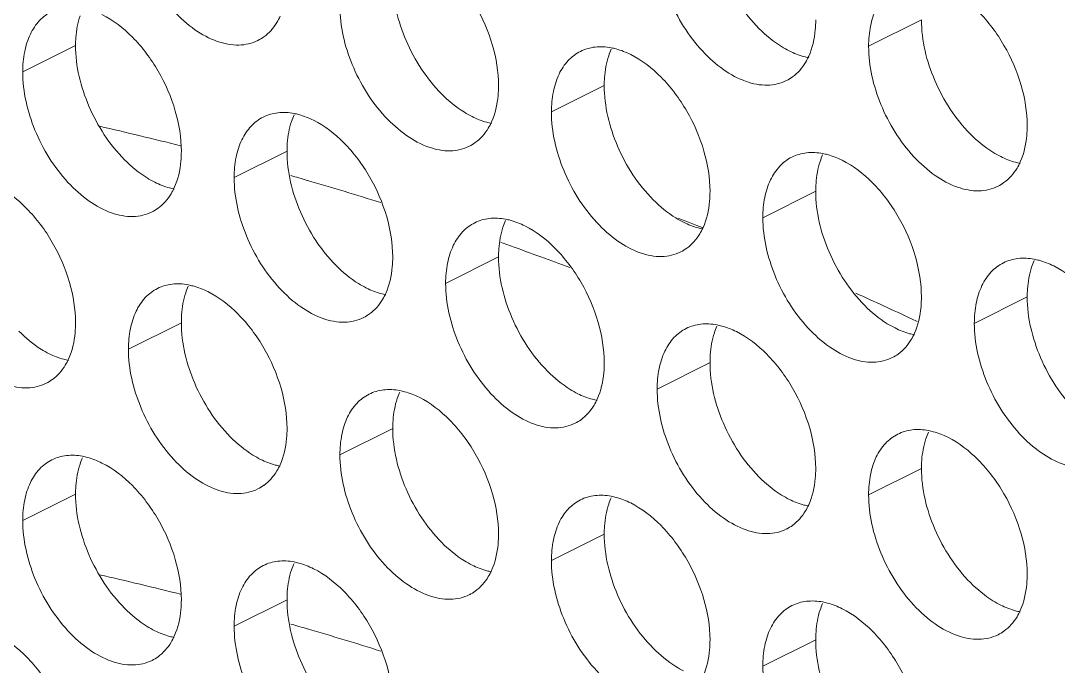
# Model space of a CAD drawing. Header units: millimetres. Extents: x 0 to 2524, y 0 to 1785.
# Drawn here: x 1859.44 to 1870.54, y 816.23 to 823.14 of the extents above; entities that cross this region are included whole.
import ezdxf

# ---------------------------------------------------------------- set-up
doc = ezdxf.new("R2010")
doc.units = ezdxf.units.MM
doc.header["$LTSCALE"] = 0.1
doc.layers.add('标注', color=251, linetype='Continuous', lineweight=9)

msp = doc.modelspace()

# ---------------------------------------------------------------- linework, layer by layer
at = {"layer": '标注'}
for p, q in [((1869.076, 823.153), (1868.511, 822.87)), ((1860.025, 822.878), (1859.46, 822.595)), ((1865.682, 822.45), (1865.117, 822.167)), ((1862.288, 821.747), (1861.722, 821.464)), ((1867.945, 821.318), (1867.379, 821.035)), ((1866.618, 820.974), (1866.672, 820.953)), ((1866.672, 820.953), (1866.731, 820.929)), ((1864.599, 820.762), (1864.577, 820.769)), ((1864.678, 820.734), (1864.599, 820.762)), ((1864.551, 820.615), (1863.985, 820.332)), ((1870.208, 820.187), (1869.642, 819.904)), ((1868.969, 819.954), (1869.03, 819.925)), ((1861.157, 819.912), (1860.591, 819.629)), ((1866.814, 819.484), (1866.248, 819.201)), ((1863.419, 818.781), (1862.854, 818.498)), ((1869.076, 818.353), (1868.511, 818.07)), ((1860.025, 818.078), (1859.46, 817.795)), ((1865.682, 817.65), (1865.117, 817.367)), ((1862.288, 816.947), (1861.722, 816.664)), ((1867.945, 816.518), (1867.379, 816.235))]:
    msp.add_line(p, q, dxfattribs=at)
for centre, radius, start, end in [((1861.774, 823.338), 0.453, 296.5256, 305.9034), ((1866.427, 822.539), 0.734, 155.8796, 161.7803), ((1867.431, 822.909), 0.453, 296.5256, 305.9034), ((1863.033, 821.836), 0.734, 155.8796, 161.7803), ((1851.95, 785.456), 37.495, 75.7992, 77.1627), ((1864.037, 822.206), 0.453, 296.5256, 305.9034), ((1868.689, 821.407), 0.734, 155.8796, 161.7803), ((1851.393, 783.37), 39.654, 73.727, 73.9941), ((1851.179, 782.644), 40.411, 72.5573, 73.7232), ((1869.693, 821.778), 0.453, 296.5256, 305.9034), ((1860.642, 821.503), 0.453, 296.5256, 305.9034), ((1865.295, 820.704), 0.734, 155.8796, 161.7803), ((1850.978, 781.836), 42.147, 68.2177, 68.4277), ((1850.332, 780.091), 43.1, 70.0992, 70.5572), ((1850.171, 779.648), 43.572, 69.6619, 70.0992), ((1866.299, 821.075), 0.453, 296.5256, 305.9034), ((1870.952, 820.276), 0.734, 155.8796, 161.7803), ((1861.901, 820.001), 0.734, 155.8796, 161.7803), ((1849.654, 778.747), 45.509, 64.8858, 65.7125), ((1862.905, 820.372), 0.453, 296.5256, 305.9034), ((1867.558, 819.573), 0.734, 155.8796, 161.7803), ((1868.562, 819.943), 0.453, 296.5256, 305.9034), ((1859.511, 819.669), 0.453, 296.5256, 305.9034), ((1864.164, 818.87), 0.734, 155.8796, 161.7803), ((1865.168, 819.24), 0.453, 296.5256, 305.9034), ((1869.821, 818.441), 0.734, 155.8796, 161.7803), ((1860.77, 818.167), 0.734, 155.8796, 161.7803), ((1861.774, 818.538), 0.453, 296.5256, 305.9034), ((1866.427, 817.739), 0.734, 155.8796, 161.7803), ((1867.431, 818.109), 0.453, 296.5256, 305.9034), ((1863.033, 817.036), 0.734, 155.8796, 161.7803), ((1851.95, 780.656), 37.495, 75.7992, 77.1627), ((1864.037, 817.406), 0.453, 296.5256, 305.9034), ((1868.689, 816.607), 0.734, 155.8796, 161.7803), ((1851.393, 778.57), 39.654, 73.727, 73.9941), ((1851.179, 777.844), 40.411, 72.5573, 73.7232), ((1869.693, 816.978), 0.453, 296.5256, 305.9034), ((1860.642, 816.703), 0.453, 296.5256, 305.9034)]:
    msp.add_arc(centre, radius, start, end, dxfattribs=at)
for points, knots in [([(1861.976, 822.932), (1861.914, 822.901), (1861.764, 822.867), (1861.526, 822.915), (1861.287, 823.045), (1860.98, 823.323), (1860.694, 823.785), (1860.591, 824.218), (1860.591, 824.429)], [0, 0, 0, 0, 0.090718, 0.191742, 0.308104, 0.439279, 0.725532, 1, 1, 1, 1]), ([(1867.337, 823.062), (1867.176, 823.225), (1866.925, 823.612), (1866.814, 824.062), (1866.814, 824.284)], [0, 0, 0, 0, 0.508684, 1, 1, 1, 1]), ([(1867.633, 822.504), (1867.57, 822.472), (1867.421, 822.438), (1867.183, 822.486), (1866.944, 822.617), (1866.637, 822.894), (1866.351, 823.357), (1866.248, 823.789), (1866.248, 824.001)], [0, 0, 0, 0, 0.090718, 0.191742, 0.308104, 0.439279, 0.725532, 1, 1, 1, 1]), ([(1863.702, 823.913), (1863.823, 823.853), (1864.054, 823.672), (1864.32, 823.314), (1864.501, 822.896), (1864.551, 822.595), (1864.551, 822.45)], [0, 0, 0, 0, 0.229676, 0.488215, 0.753207, 1, 1, 1, 1]), ([(1863.943, 822.359), (1863.782, 822.522), (1863.531, 822.909), (1863.419, 823.359), (1863.419, 823.581)], [0, 0, 0, 0, 0.508684, 1, 1, 1, 1]), ([(1868.511, 822.87), (1868.511, 822.943), (1868.523, 823.081), (1868.582, 823.272), (1868.681, 823.424), (1868.774, 823.494), (1868.823, 823.519)], [0, 0, 0, 0, 0.289235, 0.54966, 0.782932, 1, 1, 1, 1]), ([(1869.359, 823.485), (1869.48, 823.424), (1869.71, 823.244), (1869.977, 822.886), (1870.158, 822.467), (1870.208, 822.166), (1870.208, 822.021)], [0, 0, 0, 0, 0.229676, 0.488215, 0.753207, 1, 1, 1, 1]), ([(1864.239, 821.801), (1864.176, 821.769), (1864.026, 821.735), (1863.789, 821.783), (1863.55, 821.914), (1863.242, 822.191), (1862.956, 822.654), (1862.854, 823.086), (1862.854, 823.298)], [0, 0, 0, 0, 0.090718, 0.191742, 0.308104, 0.439279, 0.725532, 1, 1, 1, 1]), ([(1859.46, 822.595), (1859.46, 822.668), (1859.472, 822.807), (1859.531, 822.997), (1859.63, 823.149), (1859.723, 823.22), (1859.772, 823.244)], [0, 0, 0, 0, 0.289235, 0.54966, 0.782932, 1, 1, 1, 1]), ([(1860.025, 822.878), (1860.025, 822.906), (1860.029, 823.014), (1860.048, 823.121), (1860.073, 823.196)], [0, 0, 0, 0, 0.264225, 1, 1, 1, 1]), ([(1860.308, 823.21), (1860.429, 823.15), (1860.659, 822.969), (1860.926, 822.611), (1861.107, 822.193), (1861.157, 821.892), (1861.157, 821.747)], [0, 0, 0, 0, 0.229676, 0.488215, 0.753207, 1, 1, 1, 1]), ([(1862.214, 823.192), (1862.203, 823.169), (1862.16, 823.085), (1862.096, 823.011), (1862.04, 822.97)], [0, 0, 0, 0, 0.265525, 1, 1, 1, 1]), ([(1867.662, 822.82), (1867.634, 822.835), (1867.516, 822.901), (1867.41, 822.988), (1867.337, 823.062)], [0, 0, 0, 0, 0.235002, 1, 1, 1, 1]), ([(1867.945, 823.153), (1867.945, 823.117), (1867.939, 822.985), (1867.91, 822.852), (1867.87, 822.764)], [0, 0, 0, 0, 0.268874, 1, 1, 1, 1]), ([(1869.6, 821.93), (1869.439, 822.093), (1869.188, 822.48), (1869.076, 822.931), (1869.076, 823.153)], [0, 0, 0, 0, 0.508684, 1, 1, 1, 1]), ([(1860.549, 821.656), (1860.388, 821.819), (1860.137, 822.206), (1860.025, 822.656), (1860.025, 822.878)], [0, 0, 0, 0, 0.508684, 1, 1, 1, 1]), ([(1865.428, 822.816), (1865.477, 822.84), (1865.587, 822.872), (1865.701, 822.865), (1865.757, 822.854)], [0, 0, 0, 0, 0.482538, 1, 1, 1, 1]), ([(1865.757, 822.854), (1865.775, 822.851), (1865.846, 822.834), (1865.915, 822.807), (1865.965, 822.782)], [0, 0, 0, 0, 0.238696, 1, 1, 1, 1]), ([(1869.896, 821.372), (1869.833, 821.341), (1869.683, 821.307), (1869.445, 821.355), (1869.207, 821.485), (1868.899, 821.763), (1868.613, 822.226), (1868.511, 822.658), (1868.511, 822.87)], [0, 0, 0, 0, 0.090718, 0.191742, 0.308104, 0.439279, 0.725532, 1, 1, 1, 1]), ([(1865.117, 822.167), (1865.117, 822.24), (1865.129, 822.379), (1865.188, 822.569), (1865.287, 822.721), (1865.38, 822.791), (1865.428, 822.816)], [0, 0, 0, 0, 0.289235, 0.54966, 0.782932, 1, 1, 1, 1]), ([(1865.682, 822.45), (1865.682, 822.478), (1865.686, 822.585), (1865.705, 822.693), (1865.73, 822.768)], [0, 0, 0, 0, 0.264225, 1, 1, 1, 1]), ([(1865.965, 822.782), (1866.086, 822.721), (1866.316, 822.541), (1866.582, 822.183), (1866.764, 821.764), (1866.814, 821.463), (1866.814, 821.318)], [0, 0, 0, 0, 0.229676, 0.488215, 0.753207, 1, 1, 1, 1]), ([(1867.87, 822.748), (1867.853, 822.752), (1867.781, 822.768), (1867.712, 822.795), (1867.662, 822.82)], [0, 0, 0, 0, 0.238696, 1, 1, 1, 1]), ([(1867.87, 822.764), (1867.86, 822.741), (1867.817, 822.657), (1867.753, 822.583), (1867.696, 822.542)], [0, 0, 0, 0, 0.265525, 1, 1, 1, 1]), ([(1860.845, 821.098), (1860.782, 821.066), (1860.632, 821.032), (1860.395, 821.08), (1860.156, 821.211), (1859.848, 821.488), (1859.562, 821.951), (1859.46, 822.384), (1859.46, 822.595)], [0, 0, 0, 0, 0.090718, 0.191742, 0.308104, 0.439279, 0.725532, 1, 1, 1, 1]), ([(1864.551, 822.45), (1864.551, 822.414), (1864.545, 822.282), (1864.516, 822.149), (1864.476, 822.061)], [0, 0, 0, 0, 0.268874, 1, 1, 1, 1]), ([(1866.206, 821.228), (1866.044, 821.39), (1865.793, 821.777), (1865.682, 822.228), (1865.682, 822.45)], [0, 0, 0, 0, 0.508684, 1, 1, 1, 1]), ([(1864.268, 822.117), (1864.24, 822.132), (1864.122, 822.198), (1864.016, 822.286), (1863.943, 822.359)], [0, 0, 0, 0, 0.235002, 1, 1, 1, 1]), ([(1862.034, 822.113), (1862.083, 822.137), (1862.193, 822.169), (1862.306, 822.162), (1862.363, 822.151)], [0, 0, 0, 0, 0.482538, 1, 1, 1, 1]), ([(1866.502, 820.669), (1866.439, 820.638), (1866.289, 820.604), (1866.051, 820.652), (1865.813, 820.782), (1865.505, 821.06), (1865.219, 821.523), (1865.117, 821.955), (1865.117, 822.167)], [0, 0, 0, 0, 0.090718, 0.191742, 0.308104, 0.439279, 0.725532, 1, 1, 1, 1]), ([(1861.722, 821.464), (1861.722, 821.537), (1861.734, 821.676), (1861.793, 821.866), (1861.893, 822.018), (1861.985, 822.088), (1862.034, 822.113)], [0, 0, 0, 0, 0.289235, 0.54966, 0.782932, 1, 1, 1, 1]), ([(1862.288, 821.747), (1862.288, 821.775), (1862.292, 821.883), (1862.311, 821.99), (1862.335, 822.065)], [0, 0, 0, 0, 0.264225, 1, 1, 1, 1]), ([(1862.363, 822.151), (1862.38, 822.148), (1862.452, 822.131), (1862.521, 822.104), (1862.571, 822.079)], [0, 0, 0, 0, 0.238696, 1, 1, 1, 1]), ([(1862.571, 822.079), (1862.692, 822.018), (1862.922, 821.838), (1863.188, 821.48), (1863.369, 821.061), (1863.419, 820.76), (1863.419, 820.615)], [0, 0, 0, 0, 0.229676, 0.488215, 0.753207, 1, 1, 1, 1]), ([(1864.476, 822.045), (1864.459, 822.049), (1864.387, 822.065), (1864.318, 822.092), (1864.268, 822.117)], [0, 0, 0, 0, 0.238696, 1, 1, 1, 1]), ([(1864.476, 822.061), (1864.466, 822.038), (1864.423, 821.954), (1864.359, 821.88), (1864.302, 821.839)], [0, 0, 0, 0, 0.265525, 1, 1, 1, 1]), ([(1870.208, 822.021), (1870.208, 821.986), (1870.202, 821.853), (1870.173, 821.721), (1870.133, 821.632)], [0, 0, 0, 0, 0.268874, 1, 1, 1, 1]), ([(1869.925, 821.689), (1869.896, 821.703), (1869.779, 821.77), (1869.673, 821.857), (1869.6, 821.93)], [0, 0, 0, 0, 0.235002, 1, 1, 1, 1]), ([(1861.157, 821.747), (1861.157, 821.711), (1861.151, 821.579), (1861.122, 821.446), (1861.082, 821.358)], [0, 0, 0, 0, 0.268874, 1, 1, 1, 1]), ([(1862.812, 820.525), (1862.65, 820.687), (1862.399, 821.075), (1862.288, 821.525), (1862.288, 821.747)], [0, 0, 0, 0, 0.508684, 1, 1, 1, 1]), ([(1867.691, 821.684), (1867.74, 821.708), (1867.85, 821.74), (1867.963, 821.733), (1868.02, 821.723)], [0, 0, 0, 0, 0.482538, 1, 1, 1, 1]), ([(1868.02, 821.723), (1868.037, 821.719), (1868.109, 821.703), (1868.178, 821.675), (1868.228, 821.65)], [0, 0, 0, 0, 0.238696, 1, 1, 1, 1]), ([(1860.874, 821.415), (1860.845, 821.429), (1860.728, 821.495), (1860.622, 821.583), (1860.549, 821.656)], [0, 0, 0, 0, 0.235002, 1, 1, 1, 1]), ([(1867.379, 821.035), (1867.379, 821.108), (1867.391, 821.247), (1867.45, 821.437), (1867.55, 821.59), (1867.642, 821.66), (1867.691, 821.684)], [0, 0, 0, 0, 0.289235, 0.54966, 0.782932, 1, 1, 1, 1]), ([(1867.945, 821.318), (1867.945, 821.347), (1867.949, 821.454), (1867.967, 821.561), (1867.992, 821.637)], [0, 0, 0, 0, 0.264225, 1, 1, 1, 1]), ([(1868.228, 821.65), (1868.348, 821.59), (1868.579, 821.41), (1868.845, 821.052), (1869.026, 820.633), (1869.076, 820.332), (1869.076, 820.187)], [0, 0, 0, 0, 0.229676, 0.488215, 0.753207, 1, 1, 1, 1]), ([(1870.133, 821.617), (1870.115, 821.62), (1870.044, 821.637), (1869.975, 821.664), (1869.925, 821.689)], [0, 0, 0, 0, 0.238696, 1, 1, 1, 1]), ([(1870.133, 821.632), (1870.123, 821.609), (1870.08, 821.525), (1870.015, 821.451), (1869.959, 821.411)], [0, 0, 0, 0, 0.265525, 1, 1, 1, 1]), ([(1861.082, 821.342), (1861.064, 821.346), (1860.993, 821.362), (1860.924, 821.39), (1860.874, 821.415)], [0, 0, 0, 0, 0.238696, 1, 1, 1, 1]), ([(1863.108, 819.966), (1863.045, 819.935), (1862.895, 819.901), (1862.657, 819.949), (1862.419, 820.079), (1862.111, 820.357), (1861.825, 820.82), (1861.722, 821.252), (1861.722, 821.464)], [0, 0, 0, 0, 0.090718, 0.191742, 0.308104, 0.439279, 0.725532, 1, 1, 1, 1]), ([(1859.177, 821.376), (1859.298, 821.315), (1859.528, 821.135), (1859.794, 820.777), (1859.975, 820.358), (1860.025, 820.057), (1860.025, 819.912)], [0, 0, 0, 0, 0.229676, 0.488215, 0.753207, 1, 1, 1, 1]), ([(1861.082, 821.358), (1861.072, 821.335), (1861.029, 821.251), (1860.964, 821.177), (1860.908, 821.136)], [0, 0, 0, 0, 0.265525, 1, 1, 1, 1]), ([(1866.814, 821.318), (1866.814, 821.283), (1866.808, 821.15), (1866.779, 821.018), (1866.739, 820.929)], [0, 0, 0, 0, 0.268874, 1, 1, 1, 1]), ([(1868.469, 820.096), (1868.307, 820.259), (1868.056, 820.646), (1867.945, 821.097), (1867.945, 821.318)], [0, 0, 0, 0, 0.508684, 1, 1, 1, 1]), ([(1866.531, 820.986), (1866.502, 821), (1866.384, 821.067), (1866.279, 821.154), (1866.206, 821.228)], [0, 0, 0, 0, 0.235002, 1, 1, 1, 1]), ([(1863.985, 820.332), (1863.985, 820.405), (1863.997, 820.544), (1864.056, 820.734), (1864.156, 820.887), (1864.248, 820.957), (1864.297, 820.981)], [0, 0, 0, 0, 0.289235, 0.54966, 0.782932, 1, 1, 1, 1]), ([(1864.297, 820.981), (1864.345, 821.006), (1864.455, 821.037), (1864.569, 821.03), (1864.626, 821.02)], [0, 0, 0, 0, 0.482538, 1, 1, 1, 1]), ([(1864.626, 821.02), (1864.643, 821.016), (1864.715, 821), (1864.784, 820.972), (1864.834, 820.947)], [0, 0, 0, 0, 0.238696, 1, 1, 1, 1]), ([(1864.834, 820.947), (1864.954, 820.887), (1865.185, 820.707), (1865.451, 820.349), (1865.632, 819.93), (1865.682, 819.629), (1865.682, 819.484)], [0, 0, 0, 0, 0.229676, 0.488215, 0.753207, 1, 1, 1, 1]), ([(1866.738, 820.914), (1866.721, 820.917), (1866.65, 820.934), (1866.581, 820.961), (1866.531, 820.986)], [0, 0, 0, 0, 0.238696, 1, 1, 1, 1]), ([(1868.764, 819.538), (1868.702, 819.507), (1868.552, 819.473), (1868.314, 819.52), (1868.076, 819.651), (1867.768, 819.929), (1867.482, 820.391), (1867.379, 820.824), (1867.379, 821.035)], [0, 0, 0, 0, 0.090718, 0.191742, 0.308104, 0.439279, 0.725532, 1, 1, 1, 1]), ([(1864.551, 820.615), (1864.551, 820.644), (1864.555, 820.751), (1864.573, 820.859), (1864.598, 820.934)], [0, 0, 0, 0, 0.264225, 1, 1, 1, 1]), ([(1866.739, 820.929), (1866.729, 820.906), (1866.685, 820.822), (1866.621, 820.748), (1866.565, 820.708)], [0, 0, 0, 0, 0.265525, 1, 1, 1, 1]), ([(1859.713, 819.263), (1859.651, 819.232), (1859.501, 819.198), (1859.263, 819.246), (1859.025, 819.377), (1858.717, 819.654), (1858.431, 820.117), (1858.328, 820.549), (1858.328, 820.761)], [0, 0, 0, 0, 0.090718, 0.191742, 0.308104, 0.439279, 0.725532, 1, 1, 1, 1]), ([(1863.419, 820.615), (1863.419, 820.58), (1863.414, 820.447), (1863.385, 820.315), (1863.345, 820.226)], [0, 0, 0, 0, 0.268874, 1, 1, 1, 1]), ([(1865.075, 819.393), (1864.913, 819.556), (1864.662, 819.943), (1864.551, 820.394), (1864.551, 820.615)], [0, 0, 0, 0, 0.508684, 1, 1, 1, 1]), ([(1869.954, 820.553), (1870.002, 820.577), (1870.112, 820.609), (1870.226, 820.602), (1870.283, 820.591)], [0, 0, 0, 0, 0.482538, 1, 1, 1, 1]), ([(1863.137, 820.283), (1863.108, 820.297), (1862.99, 820.364), (1862.885, 820.451), (1862.812, 820.525)], [0, 0, 0, 0, 0.235002, 1, 1, 1, 1]), ([(1869.642, 819.904), (1869.642, 819.977), (1869.654, 820.116), (1869.713, 820.306), (1869.812, 820.458), (1869.905, 820.529), (1869.954, 820.553)], [0, 0, 0, 0, 0.289235, 0.54966, 0.782932, 1, 1, 1, 1]), ([(1870.208, 820.187), (1870.208, 820.215), (1870.211, 820.323), (1870.23, 820.43), (1870.255, 820.505)], [0, 0, 0, 0, 0.264225, 1, 1, 1, 1]), ([(1870.283, 820.591), (1870.3, 820.588), (1870.372, 820.571), (1870.441, 820.544), (1870.491, 820.519)], [0, 0, 0, 0, 0.238696, 1, 1, 1, 1]), ([(1870.491, 820.519), (1870.611, 820.459), (1870.842, 820.278), (1871.108, 819.92), (1871.289, 819.501), (1871.339, 819.2), (1871.339, 819.055)], [0, 0, 0, 0, 0.229676, 0.488215, 0.753207, 1, 1, 1, 1]), ([(1860.591, 819.629), (1860.591, 819.702), (1860.603, 819.841), (1860.662, 820.031), (1860.761, 820.184), (1860.854, 820.254), (1860.903, 820.278)], [0, 0, 0, 0, 0.289235, 0.54966, 0.782932, 1, 1, 1, 1]), ([(1860.903, 820.278), (1860.951, 820.303), (1861.061, 820.334), (1861.175, 820.328), (1861.232, 820.317)], [0, 0, 0, 0, 0.482538, 1, 1, 1, 1]), ([(1861.232, 820.317), (1861.249, 820.313), (1861.321, 820.297), (1861.39, 820.269), (1861.44, 820.244)], [0, 0, 0, 0, 0.238696, 1, 1, 1, 1]), ([(1863.344, 820.211), (1863.327, 820.214), (1863.256, 820.231), (1863.187, 820.258), (1863.137, 820.283)], [0, 0, 0, 0, 0.238696, 1, 1, 1, 1]), ([(1865.37, 818.835), (1865.308, 818.804), (1865.158, 818.77), (1864.92, 818.817), (1864.682, 818.948), (1864.374, 819.226), (1864.088, 819.688), (1863.985, 820.121), (1863.985, 820.332)], [0, 0, 0, 0, 0.090718, 0.191742, 0.308104, 0.439279, 0.725532, 1, 1, 1, 1]), ([(1861.157, 819.912), (1861.157, 819.941), (1861.16, 820.048), (1861.179, 820.156), (1861.204, 820.231)], [0, 0, 0, 0, 0.264225, 1, 1, 1, 1]), ([(1861.44, 820.244), (1861.56, 820.184), (1861.791, 820.004), (1862.057, 819.646), (1862.238, 819.227), (1862.288, 818.926), (1862.288, 818.781)], [0, 0, 0, 0, 0.229676, 0.488215, 0.753207, 1, 1, 1, 1]), ([(1863.345, 820.226), (1863.335, 820.204), (1863.291, 820.12), (1863.227, 820.045), (1863.171, 820.005)], [0, 0, 0, 0, 0.265525, 1, 1, 1, 1]), ([(1869.076, 820.187), (1869.076, 820.151), (1869.071, 820.019), (1869.041, 819.886), (1869.002, 819.798)], [0, 0, 0, 0, 0.268874, 1, 1, 1, 1]), ([(1870.732, 818.965), (1870.57, 819.128), (1870.319, 819.515), (1870.208, 819.965), (1870.208, 820.187)], [0, 0, 0, 0, 0.508684, 1, 1, 1, 1]), ([(1868.794, 819.855), (1868.765, 819.869), (1868.647, 819.935), (1868.542, 820.023), (1868.469, 820.096)], [0, 0, 0, 0, 0.235002, 1, 1, 1, 1]), ([(1860.025, 819.912), (1860.025, 819.877), (1860.02, 819.744), (1859.99, 819.612), (1859.951, 819.523)], [0, 0, 0, 0, 0.268874, 1, 1, 1, 1]), ([(1861.681, 818.69), (1861.519, 818.853), (1861.268, 819.24), (1861.157, 819.691), (1861.157, 819.912)], [0, 0, 0, 0, 0.508684, 1, 1, 1, 1]), ([(1866.248, 819.201), (1866.248, 819.274), (1866.26, 819.413), (1866.319, 819.603), (1866.418, 819.755), (1866.511, 819.826), (1866.56, 819.85)], [0, 0, 0, 0, 0.289235, 0.54966, 0.782932, 1, 1, 1, 1]), ([(1866.56, 819.85), (1866.608, 819.874), (1866.718, 819.906), (1866.832, 819.899), (1866.889, 819.888)], [0, 0, 0, 0, 0.482538, 1, 1, 1, 1]), ([(1866.889, 819.888), (1866.906, 819.885), (1866.978, 819.868), (1867.046, 819.841), (1867.096, 819.816)], [0, 0, 0, 0, 0.238696, 1, 1, 1, 1]), ([(1869.001, 819.783), (1868.984, 819.786), (1868.912, 819.802), (1868.844, 819.83), (1868.794, 819.855)], [0, 0, 0, 0, 0.238696, 1, 1, 1, 1]), ([(1871.027, 818.406), (1870.965, 818.375), (1870.815, 818.341), (1870.577, 818.389), (1870.338, 818.52), (1870.031, 818.797), (1869.745, 819.26), (1869.642, 819.692), (1869.642, 819.904)], [0, 0, 0, 0, 0.090718, 0.191742, 0.308104, 0.439279, 0.725532, 1, 1, 1, 1]), ([(1859.743, 819.58), (1859.714, 819.594), (1859.596, 819.661), (1859.491, 819.748), (1859.418, 819.822)], [0, 0, 0, 0, 0.235002, 1, 1, 1, 1]), ([(1866.814, 819.484), (1866.814, 819.512), (1866.817, 819.62), (1866.836, 819.727), (1866.861, 819.802)], [0, 0, 0, 0, 0.264225, 1, 1, 1, 1]), ([(1867.096, 819.816), (1867.217, 819.756), (1867.448, 819.575), (1867.714, 819.217), (1867.895, 818.799), (1867.945, 818.497), (1867.945, 818.353)], [0, 0, 0, 0, 0.229676, 0.488215, 0.753207, 1, 1, 1, 1]), ([(1869.002, 819.798), (1868.991, 819.775), (1868.948, 819.691), (1868.884, 819.617), (1868.828, 819.576)], [0, 0, 0, 0, 0.265525, 1, 1, 1, 1]), ([(1861.976, 818.132), (1861.914, 818.101), (1861.764, 818.067), (1861.526, 818.115), (1861.287, 818.245), (1860.98, 818.523), (1860.694, 818.985), (1860.591, 819.418), (1860.591, 819.629)], [0, 0, 0, 0, 0.090718, 0.191742, 0.308104, 0.439279, 0.725532, 1, 1, 1, 1]), ([(1859.95, 819.508), (1859.933, 819.511), (1859.861, 819.528), (1859.793, 819.555), (1859.743, 819.58)], [0, 0, 0, 0, 0.238696, 1, 1, 1, 1]), ([(1859.951, 819.523), (1859.94, 819.501), (1859.897, 819.417), (1859.833, 819.342), (1859.777, 819.302)], [0, 0, 0, 0, 0.265525, 1, 1, 1, 1]), ([(1865.399, 819.152), (1865.371, 819.166), (1865.253, 819.232), (1865.148, 819.32), (1865.075, 819.393)], [0, 0, 0, 0, 0.235002, 1, 1, 1, 1]), ([(1865.682, 819.484), (1865.682, 819.448), (1865.677, 819.316), (1865.647, 819.183), (1865.608, 819.095)], [0, 0, 0, 0, 0.268874, 1, 1, 1, 1]), ([(1867.337, 818.262), (1867.176, 818.425), (1866.925, 818.812), (1866.814, 819.262), (1866.814, 819.484)], [0, 0, 0, 0, 0.508684, 1, 1, 1, 1]), ([(1863.166, 819.147), (1863.214, 819.171), (1863.324, 819.203), (1863.438, 819.196), (1863.495, 819.185)], [0, 0, 0, 0, 0.482538, 1, 1, 1, 1]), ([(1863.495, 819.185), (1863.512, 819.182), (1863.583, 819.165), (1863.652, 819.138), (1863.702, 819.113)], [0, 0, 0, 0, 0.238696, 1, 1, 1, 1]), ([(1867.633, 817.704), (1867.57, 817.672), (1867.421, 817.638), (1867.183, 817.686), (1866.944, 817.817), (1866.637, 818.094), (1866.351, 818.557), (1866.248, 818.989), (1866.248, 819.201)], [0, 0, 0, 0, 0.090718, 0.191742, 0.308104, 0.439279, 0.725532, 1, 1, 1, 1]), ([(1862.854, 818.498), (1862.854, 818.571), (1862.866, 818.71), (1862.925, 818.9), (1863.024, 819.052), (1863.117, 819.123), (1863.166, 819.147)], [0, 0, 0, 0, 0.289235, 0.54966, 0.782932, 1, 1, 1, 1]), ([(1863.419, 818.781), (1863.419, 818.809), (1863.423, 818.917), (1863.442, 819.024), (1863.467, 819.099)], [0, 0, 0, 0, 0.264225, 1, 1, 1, 1]), ([(1863.702, 819.113), (1863.823, 819.053), (1864.054, 818.872), (1864.32, 818.514), (1864.501, 818.096), (1864.551, 817.795), (1864.551, 817.65)], [0, 0, 0, 0, 0.229676, 0.488215, 0.753207, 1, 1, 1, 1]), ([(1865.607, 819.08), (1865.59, 819.083), (1865.518, 819.1), (1865.449, 819.127), (1865.399, 819.152)], [0, 0, 0, 0, 0.238696, 1, 1, 1, 1]), ([(1865.608, 819.095), (1865.597, 819.072), (1865.554, 818.988), (1865.49, 818.914), (1865.434, 818.873)], [0, 0, 0, 0, 0.265525, 1, 1, 1, 1]), ([(1862.288, 818.781), (1862.288, 818.745), (1862.282, 818.613), (1862.253, 818.48), (1862.214, 818.392)], [0, 0, 0, 0, 0.268874, 1, 1, 1, 1]), ([(1863.943, 817.559), (1863.782, 817.722), (1863.531, 818.109), (1863.419, 818.559), (1863.419, 818.781)], [0, 0, 0, 0, 0.508684, 1, 1, 1, 1]), ([(1868.511, 818.07), (1868.511, 818.143), (1868.523, 818.281), (1868.582, 818.472), (1868.681, 818.624), (1868.774, 818.694), (1868.823, 818.719)], [0, 0, 0, 0, 0.289235, 0.54966, 0.782932, 1, 1, 1, 1]), ([(1868.823, 818.719), (1868.871, 818.743), (1868.981, 818.775), (1869.095, 818.768), (1869.151, 818.757)], [0, 0, 0, 0, 0.482538, 1, 1, 1, 1]), ([(1869.151, 818.757), (1869.169, 818.754), (1869.24, 818.737), (1869.309, 818.71), (1869.359, 818.685)], [0, 0, 0, 0, 0.238696, 1, 1, 1, 1]), ([(1862.005, 818.449), (1861.977, 818.463), (1861.859, 818.53), (1861.753, 818.617), (1861.681, 818.69)], [0, 0, 0, 0, 0.235002, 1, 1, 1, 1]), ([(1869.076, 818.353), (1869.076, 818.381), (1869.08, 818.488), (1869.099, 818.596), (1869.124, 818.671)], [0, 0, 0, 0, 0.264225, 1, 1, 1, 1]), ([(1869.359, 818.685), (1869.48, 818.624), (1869.71, 818.444), (1869.977, 818.086), (1870.158, 817.667), (1870.208, 817.366), (1870.208, 817.221)], [0, 0, 0, 0, 0.229676, 0.488215, 0.753207, 1, 1, 1, 1]), ([(1859.772, 818.444), (1859.82, 818.468), (1859.93, 818.5), (1860.044, 818.493), (1860.101, 818.482)], [0, 0, 0, 0, 0.482538, 1, 1, 1, 1]), ([(1864.239, 817.001), (1864.176, 816.969), (1864.026, 816.935), (1863.789, 816.983), (1863.55, 817.114), (1863.242, 817.391), (1862.956, 817.854), (1862.854, 818.286), (1862.854, 818.498)], [0, 0, 0, 0, 0.090718, 0.191742, 0.308104, 0.439279, 0.725532, 1, 1, 1, 1]), ([(1859.46, 817.795), (1859.46, 817.868), (1859.472, 818.007), (1859.531, 818.197), (1859.63, 818.349), (1859.723, 818.42), (1859.772, 818.444)], [0, 0, 0, 0, 0.289235, 0.54966, 0.782932, 1, 1, 1, 1]), ([(1860.025, 818.078), (1860.025, 818.106), (1860.029, 818.214), (1860.048, 818.321), (1860.073, 818.396)], [0, 0, 0, 0, 0.264225, 1, 1, 1, 1]), ([(1860.101, 818.482), (1860.118, 818.479), (1860.189, 818.462), (1860.258, 818.435), (1860.308, 818.41)], [0, 0, 0, 0, 0.238696, 1, 1, 1, 1]), ([(1860.308, 818.41), (1860.429, 818.35), (1860.659, 818.169), (1860.926, 817.811), (1861.107, 817.393), (1861.157, 817.092), (1861.157, 816.947)], [0, 0, 0, 0, 0.229676, 0.488215, 0.753207, 1, 1, 1, 1]), ([(1862.213, 818.377), (1862.196, 818.38), (1862.124, 818.397), (1862.055, 818.424), (1862.005, 818.449)], [0, 0, 0, 0, 0.238696, 1, 1, 1, 1]), ([(1862.214, 818.392), (1862.203, 818.369), (1862.16, 818.285), (1862.096, 818.211), (1862.04, 818.17)], [0, 0, 0, 0, 0.265525, 1, 1, 1, 1]), ([(1867.945, 818.353), (1867.945, 818.317), (1867.939, 818.185), (1867.91, 818.052), (1867.87, 817.964)], [0, 0, 0, 0, 0.268874, 1, 1, 1, 1]), ([(1869.6, 817.13), (1869.439, 817.293), (1869.188, 817.68), (1869.076, 818.131), (1869.076, 818.353)], [0, 0, 0, 0, 0.508684, 1, 1, 1, 1]), ([(1867.662, 818.02), (1867.634, 818.035), (1867.516, 818.101), (1867.41, 818.188), (1867.337, 818.262)], [0, 0, 0, 0, 0.235002, 1, 1, 1, 1]), ([(1860.549, 816.856), (1860.388, 817.019), (1860.137, 817.406), (1860.025, 817.856), (1860.025, 818.078)], [0, 0, 0, 0, 0.508684, 1, 1, 1, 1]), ([(1865.428, 818.016), (1865.477, 818.04), (1865.587, 818.072), (1865.701, 818.065), (1865.757, 818.054)], [0, 0, 0, 0, 0.482538, 1, 1, 1, 1]), ([(1865.757, 818.054), (1865.775, 818.051), (1865.846, 818.034), (1865.915, 818.007), (1865.965, 817.982)], [0, 0, 0, 0, 0.238696, 1, 1, 1, 1]), ([(1869.896, 816.572), (1869.833, 816.541), (1869.683, 816.507), (1869.445, 816.555), (1869.207, 816.685), (1868.899, 816.963), (1868.613, 817.426), (1868.511, 817.858), (1868.511, 818.07)], [0, 0, 0, 0, 0.090718, 0.191742, 0.308104, 0.439279, 0.725532, 1, 1, 1, 1]), ([(1865.117, 817.367), (1865.117, 817.44), (1865.129, 817.579), (1865.188, 817.769), (1865.287, 817.921), (1865.38, 817.991), (1865.428, 818.016)], [0, 0, 0, 0, 0.289235, 0.54966, 0.782932, 1, 1, 1, 1]), ([(1865.682, 817.65), (1865.682, 817.678), (1865.686, 817.785), (1865.705, 817.893), (1865.73, 817.968)], [0, 0, 0, 0, 0.264225, 1, 1, 1, 1]), ([(1865.965, 817.982), (1866.086, 817.921), (1866.316, 817.741), (1866.582, 817.383), (1866.764, 816.964), (1866.814, 816.663), (1866.814, 816.518)], [0, 0, 0, 0, 0.229676, 0.488215, 0.753207, 1, 1, 1, 1]), ([(1867.87, 817.948), (1867.853, 817.952), (1867.781, 817.968), (1867.712, 817.995), (1867.662, 818.02)], [0, 0, 0, 0, 0.238696, 1, 1, 1, 1]), ([(1867.87, 817.964), (1867.86, 817.941), (1867.817, 817.857), (1867.753, 817.783), (1867.696, 817.742)], [0, 0, 0, 0, 0.265525, 1, 1, 1, 1]), ([(1860.845, 816.298), (1860.782, 816.266), (1860.632, 816.232), (1860.395, 816.28), (1860.156, 816.411), (1859.848, 816.688), (1859.562, 817.151), (1859.46, 817.584), (1859.46, 817.795)], [0, 0, 0, 0, 0.090718, 0.191742, 0.308104, 0.439279, 0.725532, 1, 1, 1, 1]), ([(1864.551, 817.65), (1864.551, 817.614), (1864.545, 817.482), (1864.516, 817.349), (1864.476, 817.261)], [0, 0, 0, 0, 0.268874, 1, 1, 1, 1]), ([(1866.206, 816.428), (1866.044, 816.59), (1865.793, 816.977), (1865.682, 817.428), (1865.682, 817.65)], [0, 0, 0, 0, 0.508684, 1, 1, 1, 1]), ([(1864.268, 817.317), (1864.24, 817.332), (1864.122, 817.398), (1864.016, 817.486), (1863.943, 817.559)], [0, 0, 0, 0, 0.235002, 1, 1, 1, 1]), ([(1861.722, 816.664), (1861.722, 816.737), (1861.734, 816.876), (1861.793, 817.066), (1861.893, 817.218), (1861.985, 817.288), (1862.034, 817.313)], [0, 0, 0, 0, 0.289235, 0.54966, 0.782932, 1, 1, 1, 1]), ([(1862.034, 817.313), (1862.083, 817.337), (1862.193, 817.369), (1862.306, 817.362), (1862.363, 817.351)], [0, 0, 0, 0, 0.482538, 1, 1, 1, 1]), ([(1862.363, 817.351), (1862.38, 817.348), (1862.452, 817.331), (1862.521, 817.304), (1862.571, 817.279)], [0, 0, 0, 0, 0.238696, 1, 1, 1, 1]), ([(1862.571, 817.279), (1862.692, 817.218), (1862.922, 817.038), (1863.188, 816.68), (1863.369, 816.261), (1863.419, 815.96), (1863.419, 815.815)], [0, 0, 0, 0, 0.229676, 0.488215, 0.753207, 1, 1, 1, 1]), ([(1864.476, 817.245), (1864.459, 817.249), (1864.387, 817.265), (1864.318, 817.292), (1864.268, 817.317)], [0, 0, 0, 0, 0.238696, 1, 1, 1, 1]), ([(1866.502, 815.869), (1866.439, 815.838), (1866.289, 815.804), (1866.051, 815.852), (1865.813, 815.982), (1865.505, 816.26), (1865.219, 816.723), (1865.117, 817.155), (1865.117, 817.367)], [0, 0, 0, 0, 0.090718, 0.191742, 0.308104, 0.439279, 0.725532, 1, 1, 1, 1]), ([(1862.288, 816.947), (1862.288, 816.975), (1862.292, 817.083), (1862.311, 817.19), (1862.335, 817.265)], [0, 0, 0, 0, 0.264225, 1, 1, 1, 1]), ([(1864.476, 817.261), (1864.466, 817.238), (1864.423, 817.154), (1864.359, 817.08), (1864.302, 817.039)], [0, 0, 0, 0, 0.265525, 1, 1, 1, 1]), ([(1870.208, 817.221), (1870.208, 817.186), (1870.202, 817.053), (1870.173, 816.921), (1870.133, 816.832)], [0, 0, 0, 0, 0.268874, 1, 1, 1, 1]), ([(1869.925, 816.889), (1869.896, 816.903), (1869.779, 816.97), (1869.673, 817.057), (1869.6, 817.13)], [0, 0, 0, 0, 0.235002, 1, 1, 1, 1]), ([(1861.157, 816.947), (1861.157, 816.911), (1861.151, 816.779), (1861.122, 816.646), (1861.082, 816.558)], [0, 0, 0, 0, 0.268874, 1, 1, 1, 1]), ([(1862.812, 815.725), (1862.65, 815.887), (1862.399, 816.275), (1862.288, 816.725), (1862.288, 816.947)], [0, 0, 0, 0, 0.508684, 1, 1, 1, 1]), ([(1860.874, 816.615), (1860.845, 816.629), (1860.728, 816.695), (1860.622, 816.783), (1860.549, 816.856)], [0, 0, 0, 0, 0.235002, 1, 1, 1, 1]), ([(1867.379, 816.235), (1867.379, 816.308), (1867.391, 816.447), (1867.45, 816.637), (1867.55, 816.79), (1867.642, 816.86), (1867.691, 816.884)], [0, 0, 0, 0, 0.289235, 0.54966, 0.782932, 1, 1, 1, 1]), ([(1867.691, 816.884), (1867.74, 816.908), (1867.85, 816.94), (1867.963, 816.933), (1868.02, 816.923)], [0, 0, 0, 0, 0.482538, 1, 1, 1, 1]), ([(1867.945, 816.518), (1867.945, 816.547), (1867.949, 816.654), (1867.967, 816.761), (1867.992, 816.837)], [0, 0, 0, 0, 0.264225, 1, 1, 1, 1]), ([(1868.02, 816.923), (1868.037, 816.919), (1868.109, 816.903), (1868.178, 816.875), (1868.228, 816.85)], [0, 0, 0, 0, 0.238696, 1, 1, 1, 1]), ([(1868.228, 816.85), (1868.348, 816.79), (1868.579, 816.61), (1868.845, 816.252), (1869.026, 815.833), (1869.076, 815.532), (1869.076, 815.387)], [0, 0, 0, 0, 0.229676, 0.488215, 0.753207, 1, 1, 1, 1]), ([(1870.133, 816.817), (1870.115, 816.82), (1870.044, 816.837), (1869.975, 816.864), (1869.925, 816.889)], [0, 0, 0, 0, 0.238696, 1, 1, 1, 1]), ([(1870.133, 816.832), (1870.123, 816.809), (1870.08, 816.725), (1870.015, 816.651), (1869.959, 816.611)], [0, 0, 0, 0, 0.265525, 1, 1, 1, 1]), ([(1861.082, 816.542), (1861.064, 816.546), (1860.993, 816.562), (1860.924, 816.59), (1860.874, 816.615)], [0, 0, 0, 0, 0.238696, 1, 1, 1, 1]), ([(1863.108, 815.166), (1863.045, 815.135), (1862.895, 815.101), (1862.657, 815.149), (1862.419, 815.279), (1862.111, 815.557), (1861.825, 816.02), (1861.722, 816.452), (1861.722, 816.664)], [0, 0, 0, 0, 0.090718, 0.191742, 0.308104, 0.439279, 0.725532, 1, 1, 1, 1]), ([(1859.177, 816.576), (1859.298, 816.515), (1859.528, 816.335), (1859.794, 815.977), (1859.975, 815.558), (1860.025, 815.257), (1860.025, 815.112)], [0, 0, 0, 0, 0.229676, 0.488215, 0.753207, 1, 1, 1, 1]), ([(1861.082, 816.558), (1861.072, 816.535), (1861.029, 816.451), (1860.964, 816.377), (1860.908, 816.336)], [0, 0, 0, 0, 0.265525, 1, 1, 1, 1]), ([(1866.814, 816.518), (1866.814, 816.483), (1866.808, 816.35), (1866.779, 816.218), (1866.739, 816.129)], [0, 0, 0, 0, 0.268874, 1, 1, 1, 1]), ([(1868.469, 815.296), (1868.307, 815.459), (1868.056, 815.846), (1867.945, 816.297), (1867.945, 816.518)], [0, 0, 0, 0, 0.508684, 1, 1, 1, 1]), ([(1866.531, 816.186), (1866.502, 816.2), (1866.384, 816.267), (1866.279, 816.354), (1866.206, 816.428)], [0, 0, 0, 0, 0.235002, 1, 1, 1, 1]), ([(1868.764, 814.738), (1868.702, 814.707), (1868.552, 814.673), (1868.314, 814.72), (1868.076, 814.851), (1867.768, 815.129), (1867.482, 815.591), (1867.379, 816.024), (1867.379, 816.235)], [0, 0, 0, 0, 0.090718, 0.191742, 0.308104, 0.439279, 0.725532, 1, 1, 1, 1])]:
    msp.add_open_spline(points, degree=3, knots=knots, dxfattribs=at)

doc.saveas('drawing.dxf')
